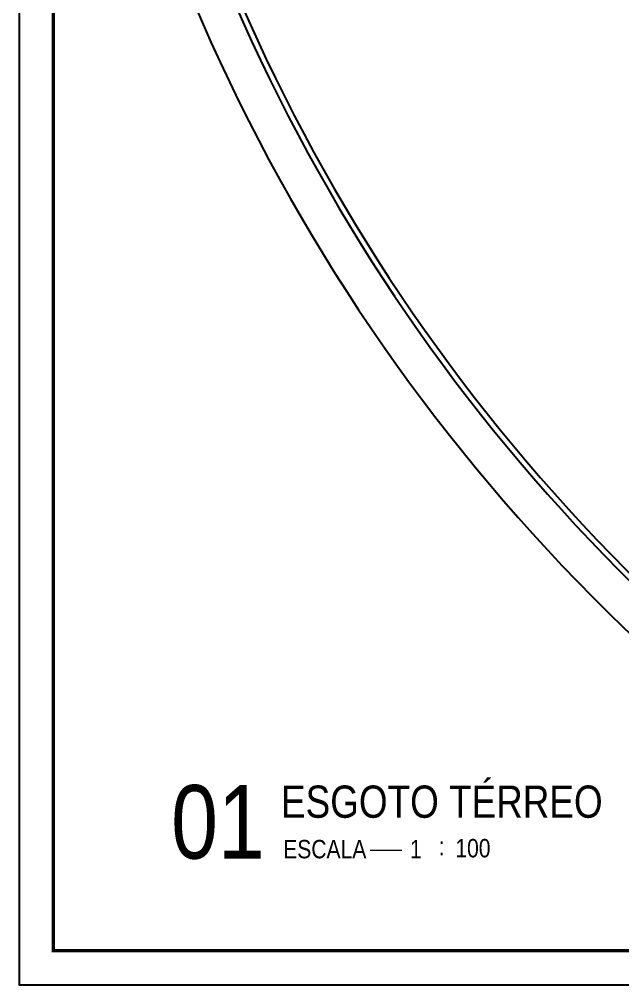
# Model space of a CAD drawing. Header units: millimetres. Extents: x 4156 to 4603, y 996 to 1078.
# Drawn here: x 4156.08 to 4173.79, y 996.22 to 1024.56 of the extents above; entities that cross this region are included whole.
import ezdxf
from ezdxf.enums import TextEntityAlignment as Align

# ---------------------------------------------------------------- set-up
doc = ezdxf.new("R2010")
doc.units = ezdxf.units.MM
doc.header["$LTSCALE"] = 20
for name, color, linetype in [('-HIDRO', 8, 'Continuous'), ('E-txt-g', 3, 'Continuous'), ('E-TXT-Y', 2, 'Continuous'), ('P2', 1, 'Continuous')]:
    doc.layers.add(name, color=color, linetype=linetype)
doc.layers.add('E-Txt-W', color=7, linetype='Continuous', lineweight=20)
doc.styles.add('F2', font='ARIALN.TTF')

# ---------------------------------------------------------------- blocks, each defined once
blk = doc.blocks.new('IND_DES')
at = {"layer": 'E-Txt-W', "color": 7}
blk.add_line((0.0269, -0.2428), (0.1984, -0.2428), dxfattribs=at)
at = {"layer": 'E-txt-g', "color": 7, "style": 'F2'}
for s, p in [('ESCALA', (-0.4463, -0.2864)), ('1', (0.2426, -0.2864)), (':', (0.3988, -0.2706))]:
    blk.add_text(s, height=0.1, dxfattribs=at).set_placement(p)
blk.add_attdef('ESCALA', (0.4897, -0.2812), '', height=0.1, dxfattribs=at)
at = {"layer": 'E-Txt-W', "color": 6, "style": 'F2'}
blk.add_attdef('00', text='', height=0.4, dxfattribs=at).set_placement((-0.7083, -0.2881), align=Align.CENTER)
at = {"layer": 'E-TXT-Y', "color": 7, "style": 'F2'}
for tag, p in [('PROJETO', (-0.4563, 0.1829)), ('DESENHO', (-0.4582, -0.0658))]:
    blk.add_attdef(tag, p, '', height=0.175, dxfattribs=at)

msp = doc.modelspace()

# ---------------------------------------------------------------- linework, layer by layer
at = {"layer": '-HIDRO'}
msp.add_lwpolyline([(4160.92, 1072.345, 0.099318), (4158.67, 1032.422, 0.188246), (4182.457, 999.914)], format="xyb", dxfattribs=at)
at = {"layer": '-HIDRO', "linetype": 'Continuous'}
for points in [[(4162.057, 1072.345, 0.099873), (4159.75, 1032.642, 0.183533), (4182.272, 1001.345)], [(4162.182, 1072.18, 0.099477), (4159.912, 1032.675, 0.184298), (4182.516, 1001.378)]]:
    msp.add_lwpolyline(points, format="xyb", dxfattribs=at)
at = {"layer": 'P2'}
msp.add_lwpolyline([(4215.476, 996.216), (4215.476, 1077.816), (4156.076, 1077.816), (4156.076, 996.216)], close=True, dxfattribs=at)
at = {"layer": 'P2', "const_width": 0.1}
msp.add_lwpolyline([(4214.476, 997.216), (4214.476, 1076.816), (4157.076, 1076.816), (4157.076, 997.216)], close=True, dxfattribs=at)

# ---------------------------------------------------------------- block references
at = {"layer": '-HIDRO'}
ref = msp.add_blockref('IND_DES', (4166.234, 1001.474), dxfattribs=dict(at, xscale=5.39959243529616, yscale=5.39959243529616, zscale=5.39959243529616))
ref.add_attrib('00', '01', dxfattribs={"layer": 'E-Txt-W', "height": 2.1598, "style": 'F2'}).set_placement((4161.909, 999.918), align=Align.CENTER)
ref.add_attrib('DESENHO', 'ESGOTO TÉRREO', (4163.76, 1001.118), dxfattribs={"layer": 'E-TXT-Y', "color": 2, "height": 0.94493, "style": 'F2'})
ref.add_attrib('ESCALA', '100', (4168.878, 999.955), dxfattribs={"layer": 'E-txt-g', "color": 7, "height": 0.54, "style": 'F2'})

doc.saveas('drawing.dxf')
